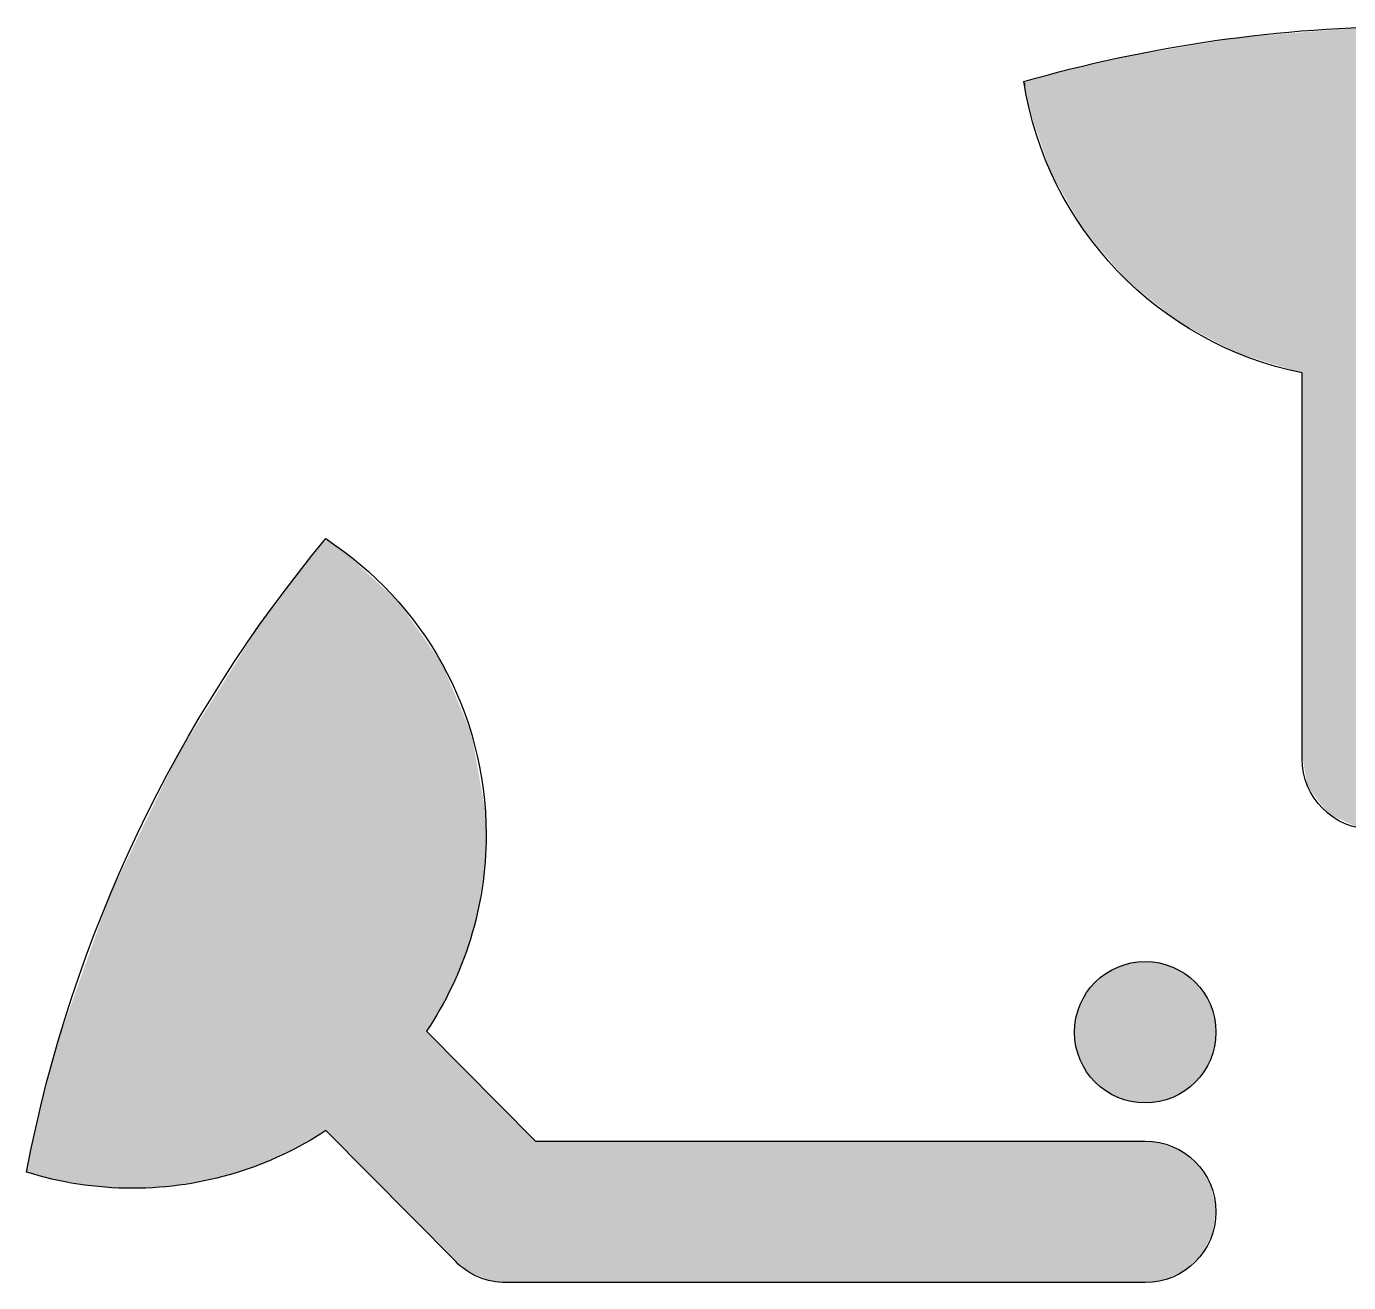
# Model space of a CAD drawing. Extents: x 128.8 to 168.5, y -124.2 to -85.8.
# Drawn here: x 129 to 147.7, y -103.54 to -85.78 of the extents above; entities that cross this region are included whole.
import ezdxf

# ---------------------------------------------------------------- set-up
doc = ezdxf.new("R2010")
doc.units = 0
doc.layers.add('LAYER_1', color=7, linetype='CONTINUOUS')

# ---------------------------------------------------------------- blocks, each defined once
blk = doc.blocks.new('*U1')
at = {"layer": 'LAYER_1', "color": 7}
for points in [[(144.436, -100.922), (144.348, -99.121), (144.436, -99.079)], [(144.528, -100.956), (144.436, -99.079), (144.528, -99.046)], [(144.436, -100.922), (144.436, -99.079), (144.528, -100.956)], [(144.623, -100.98), (144.528, -99.046), (144.623, -99.021)], [(144.528, -100.956), (144.528, -99.046), (144.623, -100.98)], [(144.723, -100.996), (144.623, -99.021), (144.723, -99.006)], [(144.623, -100.98), (144.623, -99.021), (144.723, -100.996)], [(144.825, -101.001), (144.723, -99.006), (144.825, -99.001)], [(144.723, -100.996), (144.723, -99.006), (144.825, -101.001)], [(144.825, -101.001), (144.825, -99.001), (144.927, -100.996)], [(144.927, -100.996), (144.825, -99.001), (144.927, -99.006)], [(144.927, -100.996), (144.927, -99.006), (145.027, -100.98)], [(145.027, -100.98), (144.927, -99.006), (145.027, -99.021)], [(145.027, -100.98), (145.027, -99.021), (145.122, -100.956)], [(145.122, -100.956), (145.027, -99.021), (145.122, -99.046)], [(145.122, -100.956), (145.122, -99.046), (145.214, -100.922)], [(145.214, -100.922), (145.122, -99.046), (145.214, -99.079)], [(145.214, -100.922), (145.214, -99.079), (145.302, -100.88)], [(145.302, -100.88), (145.214, -99.079), (145.302, -99.121)], [(144.118, -100.708), (144.053, -99.365), (144.118, -99.294)], [(144.189, -100.772), (144.118, -99.294), (144.189, -99.229)], [(144.118, -100.708), (144.118, -99.294), (144.189, -100.772)], [(144.266, -100.83), (144.189, -99.229), (144.266, -99.172)], [(144.189, -100.772), (144.189, -99.229), (144.266, -100.83)], [(144.348, -100.88), (144.266, -99.172), (144.348, -99.121)], [(144.266, -100.83), (144.266, -99.172), (144.348, -100.88)], [(144.348, -100.88), (144.348, -99.121), (144.436, -100.922)], [(145.302, -100.88), (145.302, -99.121), (145.384, -100.83)], [(145.384, -100.83), (145.302, -99.121), (145.384, -99.172)], [(145.384, -100.83), (145.384, -99.172), (145.461, -100.772)], [(145.461, -100.772), (145.384, -99.172), (145.461, -99.229)], [(145.461, -100.772), (145.461, -99.229), (145.532, -100.708)], [(145.532, -100.708), (145.461, -99.229), (145.532, -99.294)], [(145.532, -100.708), (145.532, -99.294), (145.597, -100.637)], [(145.597, -100.637), (145.532, -99.294), (145.597, -99.365)], [(143.996, -100.56), (143.946, -99.524), (143.996, -99.442)], [(144.053, -100.637), (143.996, -99.442), (144.053, -99.365)], [(143.996, -100.56), (143.996, -99.442), (144.053, -100.637)], [(144.053, -100.637), (144.053, -99.365), (144.118, -100.708)], [(145.597, -100.637), (145.597, -99.365), (145.654, -100.56)], [(145.654, -100.56), (145.597, -99.365), (145.654, -99.442)], [(145.654, -100.56), (145.654, -99.442), (145.704, -100.477)], [(145.704, -100.477), (145.654, -99.442), (145.704, -99.524)], [(143.904, -100.39), (143.87, -99.703), (143.904, -99.612)], [(143.946, -100.477), (143.904, -99.612), (143.946, -99.524)], [(143.904, -100.39), (143.904, -99.612), (143.946, -100.477)], [(143.946, -100.477), (143.946, -99.524), (143.996, -100.56)], [(145.704, -100.477), (145.704, -99.524), (145.746, -100.39)], [(145.746, -100.39), (145.704, -99.524), (145.746, -99.612)], [(145.746, -100.39), (145.746, -99.612), (145.78, -100.298)], [(145.78, -100.298), (145.746, -99.612), (145.78, -99.703)], [(143.845, -100.202), (143.83, -99.899), (143.845, -99.799)], [(143.87, -100.298), (143.845, -99.799), (143.87, -99.703)], [(143.845, -100.202), (143.845, -99.799), (143.87, -100.298)], [(143.87, -100.298), (143.87, -99.703), (143.904, -100.39)], [(145.78, -100.298), (145.78, -99.703), (145.805, -100.202)], [(145.805, -100.202), (145.78, -99.703), (145.805, -99.799)], [(145.805, -100.202), (145.805, -99.799), (145.82, -100.103)], [(145.82, -100.103), (145.805, -99.799), (145.82, -99.899)], [(143.83, -100.103), (143.825, -100.001), (143.83, -99.899)], [(143.83, -100.103), (143.83, -99.899), (143.845, -100.202)], [(145.82, -100.103), (145.82, -99.899), (145.825, -100.001)]]:
    blk.add_solid(points, dxfattribs=at)
blk = doc.blocks.new('*U4')
at = {"layer": 'LAYER_1', "color": 7}
for points in [[(147.406, -96.904), (147.121, -85.856), (147.406, -85.833)], [(147.841, -97.112), (147.406, -85.833), (147.841, -85.798)], [(147.406, -96.904), (147.406, -85.833), (147.841, -97.112)], [(147.919, -97.119), (147.841, -85.798), (147.919, -85.792)], [(147.841, -97.112), (147.841, -85.798), (147.919, -97.119)], [(148.061, -97.132), (147.919, -85.792), (148.061, -85.79)], [(147.919, -97.119), (147.919, -85.792), (148.061, -97.132)], [(148.252, -97.132), (148.061, -85.79), (148.252, -85.787)], [(148.061, -97.132), (148.061, -85.79), (148.252, -97.132)], [(148.624, -97.132), (148.252, -85.787), (148.624, -85.782)], [(148.252, -97.132), (148.252, -85.787), (148.624, -97.132)], [(148.776, -97.132), (148.624, -85.782), (148.776, -85.78)], [(148.624, -97.132), (148.624, -85.782), (148.776, -97.132)], [(148.776, -97.132), (148.776, -85.78), (149.042, -97.132)], [(149.042, -97.132), (148.776, -85.78), (149.042, -85.786)], [(149.042, -90.679), (149.042, -85.786), (149.139, -90.658)], [(149.139, -90.658), (149.042, -85.786), (149.139, -85.789)], [(149.139, -90.658), (149.139, -85.789), (149.142, -90.658)], [(149.142, -90.658), (149.139, -85.789), (149.142, -85.789)], [(149.142, -90.658), (149.142, -85.789), (149.152, -90.655)], [(149.152, -90.655), (149.142, -85.789), (149.152, -85.789)], [(149.152, -90.655), (149.152, -85.789), (149.456, -90.57)], [(149.456, -90.57), (149.152, -85.789), (149.456, -85.797)], [(149.456, -90.57), (149.456, -85.797), (149.478, -90.564)], [(149.478, -90.564), (149.456, -85.797), (149.478, -85.797)], [(149.478, -90.564), (149.478, -85.797), (149.627, -90.523)], [(149.627, -90.523), (149.478, -85.797), (149.627, -85.809)], [(149.627, -90.523), (149.627, -85.809), (149.763, -90.461)], [(149.763, -90.461), (149.627, -85.809), (149.763, -85.819)], [(149.763, -90.461), (149.763, -85.819), (149.918, -90.392)], [(149.918, -90.392), (149.763, -85.819), (149.918, -85.831)], [(149.918, -90.392), (149.918, -85.831), (150.503, -90.129)], [(150.503, -90.129), (149.918, -85.831), (150.503, -85.877)], [(146.126, -90.398), (145.295, -86.08), (146.126, -85.939)], [(146.157, -90.408), (146.126, -85.939), (146.157, -85.934)], [(146.126, -90.398), (146.126, -85.939), (146.157, -90.408)], [(147.043, -90.679), (146.157, -85.934), (147.043, -85.863)], [(146.157, -90.408), (146.157, -85.934), (147.043, -90.679)], [(147.121, -96.521), (147.043, -85.863), (147.121, -85.856)], [(147.043, -96.071), (147.043, -85.863), (147.121, -96.521)], [(147.121, -96.521), (147.121, -85.856), (147.406, -96.904)], [(150.503, -90.129), (150.503, -85.877), (150.531, -90.117)], [(150.531, -90.117), (150.503, -85.877), (150.531, -85.879)], [(150.531, -90.117), (150.531, -85.879), (150.862, -89.88)], [(150.862, -89.88), (150.531, -85.879), (150.862, -85.905)], [(150.862, -89.88), (150.862, -85.905), (151.191, -89.645)], [(151.191, -89.645), (150.862, -85.905), (151.191, -85.953)], [(151.191, -89.645), (151.191, -85.953), (151.329, -89.547)], [(151.329, -89.547), (151.191, -85.953), (151.329, -85.974)], [(151.329, -89.547), (151.329, -85.974), (151.465, -89.402)], [(151.465, -89.402), (151.329, -85.974), (151.465, -85.994)], [(151.465, -89.402), (151.465, -85.994), (151.49, -89.376)], [(151.49, -89.376), (151.465, -85.994), (151.49, -85.997)], [(151.49, -89.376), (151.49, -85.997), (151.673, -89.181)], [(151.673, -89.181), (151.49, -85.997), (151.673, -86.024)], [(151.673, -89.181), (151.673, -86.024), (151.738, -89.112)], [(151.738, -89.112), (151.673, -86.024), (151.738, -86.034)], [(144.566, -89.37), (144.442, -86.225), (144.566, -86.204)], [(145.295, -89.956), (144.566, -86.204), (145.295, -86.08)], [(144.566, -89.37), (144.566, -86.204), (145.295, -89.956)], [(145.295, -89.956), (145.295, -86.08), (146.126, -90.398)], [(151.738, -89.112), (151.738, -86.034), (151.896, -88.944)], [(151.896, -88.944), (151.738, -86.034), (151.896, -86.057)], [(151.896, -88.944), (151.896, -86.057), (151.999, -88.835)], [(151.999, -88.835), (151.896, -86.057), (151.999, -86.072)], [(151.999, -88.835), (151.999, -86.072), (152.056, -88.745)], [(152.056, -88.745), (151.999, -86.072), (152.056, -86.081)], [(152.056, -88.745), (152.056, -86.081), (152.148, -88.598)], [(152.148, -88.598), (152.056, -86.081), (152.148, -86.094)], [(152.148, -88.598), (152.148, -86.094), (152.218, -88.485)], [(152.218, -88.485), (152.148, -86.094), (152.218, -86.105)], [(152.218, -88.485), (152.218, -86.105), (152.293, -88.367)], [(152.293, -88.367), (152.218, -86.105), (152.293, -86.12)], [(152.293, -88.367), (152.293, -86.12), (152.394, -88.206)], [(152.394, -88.206), (152.293, -86.12), (152.394, -86.14)], [(152.394, -88.206), (152.394, -86.14), (152.419, -88.165)], [(152.419, -88.165), (152.394, -86.14), (152.419, -86.145)], [(152.419, -88.165), (152.419, -86.145), (152.445, -88.123)], [(152.445, -88.123), (152.419, -86.145), (152.445, -86.15)], [(152.445, -88.123), (152.445, -86.15), (152.445, -88.123)], [(152.445, -88.123), (152.445, -86.15), (152.445, -86.15)], [(152.445, -88.123), (152.445, -86.15), (152.445, -88.123)], [(152.445, -88.123), (152.445, -86.15), (152.445, -86.15)], [(152.445, -88.123), (152.445, -86.15), (152.445, -88.123)], [(152.445, -88.123), (152.445, -86.15), (152.445, -86.15)], [(152.445, -88.123), (152.445, -86.15), (152.445, -88.123)], [(152.445, -88.123), (152.445, -86.15), (152.445, -86.15)], [(152.445, -88.123), (152.445, -86.15), (152.446, -88.121)], [(152.446, -88.121), (152.445, -86.15), (152.446, -86.15)], [(152.446, -88.121), (152.446, -86.15), (152.495, -88.043)], [(152.495, -88.043), (152.446, -86.15), (152.495, -86.16)], [(152.495, -88.043), (152.495, -86.16), (152.521, -88.002)], [(152.521, -88.002), (152.495, -86.16), (152.521, -86.165)], [(152.521, -88.002), (152.521, -86.165), (152.57, -87.871)], [(152.57, -87.871), (152.521, -86.165), (152.57, -86.175)], [(152.57, -87.871), (152.57, -86.175), (152.619, -87.743)], [(152.619, -87.743), (152.57, -86.175), (152.619, -86.185)], [(152.619, -87.743), (152.619, -86.185), (152.635, -87.7)], [(152.635, -87.7), (152.619, -86.185), (152.635, -86.188)], [(152.635, -87.7), (152.635, -86.188), (152.873, -87.07)], [(152.873, -87.07), (152.635, -86.188), (152.873, -86.235)], [(143.959, -88.66), (143.603, -86.424), (143.959, -86.339)], [(144.442, -89.225), (143.959, -86.339), (144.442, -86.225)], [(143.959, -88.66), (143.959, -86.339), (144.442, -89.225)], [(144.442, -89.225), (144.442, -86.225), (144.566, -89.37)], [(152.873, -87.07), (152.873, -86.235), (152.885, -87.012)], [(152.885, -87.012), (152.873, -86.235), (152.885, -86.238)], [(152.885, -87.012), (152.885, -86.238), (152.885, -87.011)], [(152.885, -87.011), (152.885, -86.238), (152.885, -86.238)], [(152.885, -87.011), (152.885, -86.238), (152.968, -86.622)], [(152.968, -86.622), (152.885, -86.238), (152.968, -86.256)], [(152.968, -86.622), (152.968, -86.256), (152.978, -86.573)], [(152.978, -86.573), (152.968, -86.256), (152.978, -86.27)], [(152.978, -86.573), (152.978, -86.27), (153.012, -86.318)], [(143.131, -86.704), (143.111, -86.584), (143.131, -86.571)], [(143.182, -86.941), (143.131, -86.571), (143.182, -86.54)], [(143.131, -86.704), (143.131, -86.571), (143.182, -86.941)], [(143.189, -86.962), (143.182, -86.54), (143.189, -86.536)], [(143.182, -86.941), (143.182, -86.54), (143.189, -86.962)], [(143.491, -87.844), (143.189, -86.536), (143.491, -86.454)], [(143.189, -86.962), (143.189, -86.536), (143.491, -87.844)], [(143.603, -88.04), (143.491, -86.454), (143.603, -86.424)], [(143.491, -87.844), (143.491, -86.454), (143.603, -88.04)], [(143.603, -88.04), (143.603, -86.424), (143.959, -88.66)], [(149.042, -97.132), (149.042, -95.132), (149.139, -97.132)], [(149.139, -97.132), (149.042, -95.132), (149.139, -95.132)], [(149.139, -97.132), (149.139, -95.132), (149.142, -97.132)], [(149.142, -97.132), (149.139, -95.132), (149.142, -95.132)], [(149.142, -97.132), (149.142, -95.132), (149.152, -97.132)], [(149.152, -97.132), (149.142, -95.132), (149.152, -95.132)], [(149.152, -97.132), (149.152, -95.132), (149.456, -97.132)], [(149.456, -97.132), (149.152, -95.132), (149.456, -95.132)], [(149.456, -97.132), (149.456, -95.132), (149.478, -97.132)], [(149.478, -97.132), (149.456, -95.132), (149.478, -95.132)], [(149.478, -97.132), (149.478, -95.132), (149.627, -97.132)], [(149.627, -97.132), (149.478, -95.132), (149.627, -95.132)], [(149.627, -97.132), (149.627, -95.132), (149.763, -97.132)], [(149.763, -97.132), (149.627, -95.132), (149.763, -95.132)], [(149.763, -97.132), (149.763, -95.132), (149.918, -97.132)], [(149.918, -97.132), (149.763, -95.132), (149.918, -95.132)], [(149.918, -97.132), (149.918, -95.132), (150.503, -97.132)], [(150.503, -97.132), (149.918, -95.132), (150.503, -95.132)], [(150.503, -97.132), (150.503, -95.132), (150.531, -97.132)], [(150.531, -97.132), (150.503, -95.132), (150.531, -95.132)], [(150.531, -97.132), (150.531, -95.132), (150.862, -97.132)], [(150.862, -97.132), (150.531, -95.132), (150.862, -95.132)], [(150.862, -97.132), (150.862, -95.132), (151.191, -97.132)], [(151.191, -97.132), (150.862, -95.132), (151.191, -95.132)], [(151.191, -97.132), (151.191, -95.132), (151.329, -97.132)], [(151.329, -97.132), (151.191, -95.132), (151.329, -95.132)], [(151.329, -97.132), (151.329, -95.132), (151.465, -97.132)], [(151.465, -97.132), (151.329, -95.132), (151.465, -95.132)], [(151.465, -97.132), (151.465, -95.132), (151.49, -97.132)], [(151.49, -97.132), (151.465, -95.132), (151.49, -95.132)], [(151.49, -97.132), (151.49, -95.132), (151.673, -97.132)], [(151.673, -97.132), (151.49, -95.132), (151.673, -95.132)], [(151.673, -97.132), (151.673, -95.132), (151.738, -97.132)], [(151.738, -97.132), (151.673, -95.132), (151.738, -95.132)], [(151.738, -97.132), (151.738, -95.132), (151.896, -97.132)], [(151.896, -97.132), (151.738, -95.132), (151.896, -95.132)], [(151.896, -97.132), (151.896, -95.132), (151.999, -97.132)], [(151.999, -97.132), (151.896, -95.132), (151.999, -95.132)], [(151.999, -97.132), (151.999, -95.132), (152.056, -97.132)], [(152.056, -97.132), (151.999, -95.132), (152.056, -95.132)], [(152.056, -97.132), (152.056, -95.132), (152.148, -97.132)], [(152.148, -97.132), (152.056, -95.132), (152.148, -95.132)], [(152.148, -97.132), (152.148, -95.132), (152.218, -97.132)], [(152.218, -97.132), (152.148, -95.132), (152.218, -95.132)], [(152.218, -97.132), (152.218, -95.132), (152.293, -97.132)], [(152.293, -97.132), (152.218, -95.132), (152.293, -95.132)], [(152.293, -97.132), (152.293, -95.132), (152.394, -97.132)], [(152.394, -97.132), (152.293, -95.132), (152.394, -95.132)], [(152.394, -97.132), (152.394, -95.132), (152.419, -97.132)], [(152.419, -97.132), (152.394, -95.132), (152.419, -95.132)], [(152.419, -97.132), (152.419, -95.132), (152.445, -97.132)], [(152.445, -97.132), (152.419, -95.132), (152.445, -95.132)], [(152.445, -97.132), (152.445, -95.132), (152.445, -97.132)], [(152.445, -97.132), (152.445, -95.132), (152.445, -95.132)], [(152.445, -97.132), (152.445, -95.132), (152.445, -97.132)], [(152.445, -97.132), (152.445, -95.132), (152.445, -95.132)], [(152.445, -97.132), (152.445, -95.132), (152.445, -97.132)], [(152.445, -97.132), (152.445, -95.132), (152.445, -95.132)], [(152.445, -97.132), (152.445, -95.132), (152.445, -97.132)], [(152.445, -97.132), (152.445, -95.132), (152.445, -95.132)], [(152.445, -97.132), (152.445, -95.132), (152.446, -97.132)], [(152.446, -97.132), (152.445, -95.132), (152.446, -95.132)], [(152.446, -97.132), (152.446, -95.132), (152.495, -97.132)], [(152.495, -97.132), (152.446, -95.132), (152.495, -95.132)], [(152.495, -97.132), (152.495, -95.132), (152.521, -97.132)], [(152.521, -97.132), (152.495, -95.132), (152.521, -95.132)], [(152.521, -97.132), (152.521, -95.132), (152.57, -97.132)], [(152.57, -97.132), (152.521, -95.132), (152.57, -95.132)], [(152.57, -97.132), (152.57, -95.132), (152.619, -97.132)], [(152.619, -97.132), (152.57, -95.132), (152.619, -95.132)], [(152.619, -97.132), (152.619, -95.132), (152.635, -97.132)], [(152.635, -97.132), (152.619, -95.132), (152.635, -95.132)], [(152.635, -97.132), (152.635, -95.132), (152.873, -97.132)], [(152.873, -97.132), (152.635, -95.132), (152.873, -95.132)], [(152.873, -97.132), (152.873, -95.132), (152.885, -97.132)], [(152.885, -97.132), (152.873, -95.132), (152.885, -95.132)], [(152.885, -97.132), (152.885, -95.132), (152.885, -97.132)], [(152.885, -97.132), (152.885, -95.132), (152.885, -95.132)], [(152.885, -97.132), (152.885, -95.132), (152.968, -97.132)], [(152.968, -97.132), (152.885, -95.132), (152.968, -95.132)], [(152.968, -97.132), (152.968, -95.132), (152.978, -97.132)], [(152.978, -97.132), (152.968, -95.132), (152.978, -95.132)], [(152.978, -97.132), (152.978, -95.132), (153.012, -97.132)], [(153.012, -97.132), (152.978, -95.132), (153.012, -95.132)], [(153.012, -97.132), (153.012, -95.132), (153.116, -97.132)], [(153.116, -97.132), (153.012, -95.132), (153.116, -95.132)], [(153.116, -97.132), (153.116, -95.132), (153.243, -97.132)], [(153.243, -97.132), (153.116, -95.132), (153.243, -95.132)], [(153.243, -97.132), (153.243, -95.132), (153.347, -97.132)], [(153.347, -97.132), (153.243, -95.132), (153.347, -95.132)], [(153.347, -97.132), (153.347, -95.132), (153.741, -97.132)], [(153.741, -97.132), (153.347, -95.132), (153.741, -95.132)], [(153.741, -97.132), (153.741, -95.132), (153.758, -97.132)], [(153.758, -97.132), (153.741, -95.132), (153.758, -95.132)], [(153.758, -97.132), (153.758, -95.132), (154.004, -97.132)], [(154.004, -97.132), (153.758, -95.132), (154.004, -95.132)], [(154.004, -97.132), (154.004, -95.132), (154.107, -97.132)], [(154.107, -97.132), (154.004, -95.132), (154.107, -95.132)], [(154.107, -97.132), (154.107, -95.132), (154.13, -97.132)], [(154.13, -97.132), (154.107, -95.132), (154.13, -95.132)], [(154.13, -97.132), (154.13, -95.132), (154.318, -97.132)], [(154.318, -97.132), (154.13, -95.132), (154.318, -95.132)], [(154.318, -97.132), (154.318, -95.132), (154.322, -97.132)], [(154.322, -97.132), (154.318, -95.132), (154.322, -95.132)], [(154.322, -97.132), (154.322, -95.132), (154.34, -97.16)], [(154.34, -97.16), (154.322, -95.132), (154.34, -95.132)], [(154.34, -103.541), (154.34, -95.132), (154.424, -103.541)], [(154.424, -103.541), (154.34, -95.132), (154.424, -95.132)], [(154.424, -103.541), (154.424, -95.132), (154.568, -103.541)], [(154.568, -103.541), (154.424, -95.132), (154.568, -95.132)], [(154.568, -103.541), (154.568, -95.132), (154.985, -103.541)], [(154.985, -103.541), (154.568, -95.132), (154.985, -95.132)], [(154.985, -103.541), (154.985, -95.132), (155.001, -103.541)], [(155.001, -103.541), (154.985, -95.132), (155.001, -95.132)], [(155.001, -103.541), (155.001, -95.132), (155.184, -103.541)], [(155.184, -103.541), (155.001, -95.132), (155.184, -95.132)], [(155.184, -103.541), (155.184, -95.132), (155.269, -103.541)], [(155.269, -103.541), (155.184, -95.132), (155.269, -95.132)], [(155.269, -103.541), (155.269, -95.132), (155.307, -103.541)], [(155.307, -103.541), (155.269, -95.132), (155.307, -95.139)], [(155.307, -103.541), (155.307, -95.139), (155.492, -103.529)], [(155.492, -103.529), (155.307, -95.139), (155.492, -95.17)], [(155.492, -103.529), (155.492, -95.17), (155.729, -103.462)], [(155.729, -103.462), (155.492, -95.17), (155.729, -95.211)], [(155.729, -103.462), (155.729, -95.211), (156.111, -103.177)], [(156.111, -103.177), (155.729, -95.211), (156.111, -95.496)], [(156.111, -103.177), (156.111, -95.496), (156.319, -102.742)], [(156.319, -102.742), (156.111, -95.496), (156.319, -95.93)], [(156.319, -102.742), (156.319, -95.93), (156.34, -102.522)], [(156.34, -102.522), (156.319, -95.93), (156.34, -96.15)], [(152.394, -103.539), (152.293, -101.552), (152.394, -101.543)], [(152.419, -103.54), (152.394, -101.543), (152.419, -101.541)], [(152.394, -103.539), (152.394, -101.543), (152.419, -103.54)], [(152.419, -103.54), (152.419, -101.541), (152.445, -103.541)], [(152.445, -103.541), (152.419, -101.541), (152.445, -101.541)], [(152.445, -103.541), (152.445, -101.541), (152.445, -103.541)], [(152.445, -103.541), (152.445, -101.541), (152.445, -101.541)], [(152.445, -103.541), (152.445, -101.541), (152.445, -103.541)], [(152.445, -103.541), (152.445, -101.541), (152.445, -101.541)], [(152.445, -103.541), (152.445, -101.541), (152.445, -103.541)], [(152.445, -103.541), (152.445, -101.541), (152.445, -101.541)], [(152.445, -103.541), (152.445, -101.541), (152.445, -103.541)], [(152.445, -103.541), (152.445, -101.541), (152.445, -101.541)], [(152.445, -103.541), (152.445, -101.541), (152.446, -103.541)], [(152.446, -103.541), (152.445, -101.541), (152.446, -101.541)], [(152.446, -103.541), (152.446, -101.541), (152.495, -103.541)], [(152.495, -103.541), (152.446, -101.541), (152.495, -101.541)], [(152.495, -103.541), (152.495, -101.541), (152.521, -103.541)], [(152.521, -103.541), (152.495, -101.541), (152.521, -101.541)], [(152.521, -103.541), (152.521, -101.541), (152.57, -103.541)], [(152.57, -103.541), (152.521, -101.541), (152.57, -101.541)], [(152.57, -103.541), (152.57, -101.541), (152.619, -103.541)], [(152.619, -103.541), (152.57, -101.541), (152.619, -101.541)], [(152.619, -103.541), (152.619, -101.541), (152.635, -103.541)], [(152.635, -103.541), (152.619, -101.541), (152.635, -101.541)], [(152.635, -103.541), (152.635, -101.541), (152.873, -103.541)], [(152.873, -103.541), (152.635, -101.541), (152.873, -101.541)], [(152.873, -103.541), (152.873, -101.541), (152.885, -103.541)], [(152.885, -103.541), (152.873, -101.541), (152.885, -101.541)], [(152.885, -103.541), (152.885, -101.541), (152.885, -103.541)], [(152.885, -103.541), (152.885, -101.541), (152.885, -101.541)], [(152.885, -103.541), (152.885, -101.541), (152.968, -103.541)], [(152.968, -103.541), (152.885, -101.541), (152.968, -101.541)], [(152.968, -103.541), (152.968, -101.541), (152.978, -103.541)], [(152.978, -103.541), (152.968, -101.541), (152.978, -101.541)], [(152.978, -103.541), (152.978, -101.541), (153.012, -103.541)], [(153.012, -103.541), (152.978, -101.541), (153.012, -101.541)], [(153.012, -103.541), (153.012, -101.541), (153.116, -103.541)], [(153.116, -103.541), (153.012, -101.541), (153.116, -101.541)], [(153.116, -103.541), (153.116, -101.541), (153.243, -103.541)], [(153.243, -103.541), (153.116, -101.541), (153.243, -101.541)], [(153.243, -103.541), (153.243, -101.541), (153.347, -103.541)], [(153.347, -103.541), (153.243, -101.541), (153.347, -101.541)], [(153.347, -103.541), (153.347, -101.541), (153.741, -103.541)], [(153.741, -103.541), (153.347, -101.541), (153.741, -101.541)], [(153.741, -103.541), (153.741, -101.541), (153.758, -103.541)], [(153.758, -103.541), (153.741, -101.541), (153.758, -101.541)], [(153.758, -103.541), (153.758, -101.541), (154.004, -103.541)], [(154.004, -103.541), (153.758, -101.541), (154.004, -101.541)], [(154.004, -103.541), (154.004, -101.541), (154.107, -103.541)], [(154.107, -103.541), (154.004, -101.541), (154.107, -101.541)], [(154.107, -103.541), (154.107, -101.541), (154.13, -103.541)], [(154.13, -103.541), (154.107, -101.541), (154.13, -101.541)], [(154.13, -103.541), (154.13, -101.541), (154.318, -103.541)], [(154.318, -103.541), (154.13, -101.541), (154.318, -101.541)], [(154.322, -103.541), (154.318, -101.541), (154.322, -101.54)], [(154.318, -103.541), (154.318, -101.541), (154.322, -103.541)], [(154.34, -103.541), (154.322, -101.54), (154.34, -101.538)], [(154.322, -103.541), (154.322, -101.54), (154.34, -103.541)], [(151.999, -103.406), (151.896, -101.738), (151.999, -101.662)], [(152.056, -103.44), (151.999, -101.662), (152.056, -101.619)], [(151.999, -103.406), (151.999, -101.662), (152.056, -103.44)], [(152.148, -103.496), (152.056, -101.619), (152.148, -101.593)], [(152.056, -103.44), (152.056, -101.619), (152.148, -103.496)], [(152.218, -103.508), (152.148, -101.593), (152.218, -101.573)], [(152.148, -103.496), (152.148, -101.593), (152.218, -103.508)], [(152.293, -103.522), (152.218, -101.573), (152.293, -101.552)], [(152.218, -103.508), (152.218, -101.573), (152.293, -103.522)], [(152.293, -103.522), (152.293, -101.552), (152.394, -103.539)], [(151.673, -103.141), (151.49, -102.288), (151.673, -101.905)], [(151.738, -103.248), (151.673, -101.905), (151.738, -101.857)], [(151.673, -103.141), (151.673, -101.905), (151.738, -103.248)], [(151.896, -103.344), (151.738, -101.857), (151.896, -101.738)], [(151.738, -103.248), (151.738, -101.857), (151.896, -103.344)], [(151.896, -103.344), (151.896, -101.738), (151.999, -103.406)], [(151.49, -102.838), (151.465, -102.339), (151.49, -102.288)], [(151.49, -102.838), (151.49, -102.288), (151.673, -103.141)]]:
    blk.add_solid(points, dxfattribs=at)
blk = doc.blocks.new('*U5')
at = {"layer": 'LAYER_1', "color": 7}
for points in [[(133.196, -101.415), (133.11, -93.171), (133.196, -93.067)], [(133.237, -101.391), (133.196, -93.067), (133.237, -93.052)], [(133.196, -101.415), (133.196, -93.067), (133.237, -101.391)], [(133.265, -101.418), (133.237, -93.052), (133.265, -93.043)], [(133.237, -101.391), (133.237, -93.052), (133.265, -101.418)], [(133.265, -101.418), (133.265, -93.043), (133.298, -101.453)], [(133.298, -101.453), (133.265, -93.043), (133.298, -93.067)], [(133.298, -101.453), (133.298, -93.067), (133.462, -101.618)], [(133.462, -101.618), (133.298, -93.067), (133.462, -93.182)], [(133.11, -101.464), (132.941, -93.382), (133.11, -93.171)], [(133.11, -101.464), (133.11, -93.171), (133.196, -101.415)], [(133.462, -101.618), (133.462, -93.182), (133.483, -101.639)], [(133.483, -101.639), (133.462, -93.182), (133.483, -93.197)], [(133.483, -101.639), (133.483, -93.197), (133.984, -102.145)], [(133.984, -102.145), (133.483, -93.197), (133.984, -93.659)], [(132.941, -101.56), (132.7, -93.704), (132.941, -93.382)], [(132.941, -101.56), (132.941, -93.382), (133.11, -101.464)], [(133.984, -102.145), (133.984, -93.659), (134.266, -102.429)], [(134.266, -102.429), (133.984, -93.659), (134.266, -93.919)], [(132.7, -101.697), (132.294, -94.248), (132.7, -93.704)], [(132.7, -101.697), (132.7, -93.704), (132.941, -101.56)], [(134.266, -102.429), (134.266, -93.919), (134.571, -102.738)], [(134.571, -102.738), (134.266, -93.919), (134.571, -94.354)], [(132.294, -101.867), (132.125, -94.517), (132.294, -94.248)], [(132.294, -101.867), (132.294, -94.248), (132.7, -101.697)], [(134.571, -102.738), (134.571, -94.354), (134.664, -102.832)], [(134.664, -102.832), (134.571, -94.354), (134.664, -94.486)], [(132.125, -101.937), (131.516, -95.487), (132.125, -94.517)], [(132.125, -101.937), (132.125, -94.517), (132.294, -101.867)], [(134.664, -99.99), (134.664, -94.486), (134.697, -99.929)], [(134.697, -99.929), (134.664, -94.486), (134.697, -94.532)], [(134.697, -99.929), (134.697, -94.532), (134.743, -99.856)], [(134.743, -99.856), (134.697, -94.532), (134.743, -94.597)], [(134.743, -99.856), (134.743, -94.597), (134.78, -99.796)], [(134.78, -99.796), (134.743, -94.597), (134.78, -94.651)], [(134.78, -99.796), (134.78, -94.651), (134.818, -99.73)], [(134.818, -99.73), (134.78, -94.651), (134.818, -94.704)], [(134.818, -99.73), (134.818, -94.704), (134.88, -99.62)], [(134.88, -99.62), (134.818, -94.704), (134.88, -94.792)], [(134.88, -99.62), (134.88, -94.792), (134.901, -99.583)], [(134.901, -99.583), (134.88, -94.792), (134.901, -94.842)], [(134.901, -99.583), (134.901, -94.842), (134.935, -99.522)], [(134.935, -99.522), (134.901, -94.842), (134.935, -94.924)], [(134.935, -99.522), (134.935, -94.924), (134.994, -99.389)], [(134.994, -99.389), (134.935, -94.924), (134.994, -95.065)], [(134.994, -99.389), (134.994, -95.065), (135.193, -98.943)], [(135.193, -98.943), (134.994, -95.065), (135.193, -95.538)], [(131.516, -102.105), (131.141, -96.083), (131.516, -95.487)], [(131.516, -102.105), (131.516, -95.487), (132.125, -101.937)], [(135.193, -98.943), (135.193, -95.538), (135.267, -98.694)], [(135.267, -98.694), (135.193, -95.538), (135.267, -95.716)], [(135.267, -98.694), (135.267, -95.716), (135.298, -98.591)], [(135.298, -98.591), (135.267, -95.716), (135.298, -95.789)], [(135.298, -98.591), (135.298, -95.789), (135.376, -98.329)], [(135.376, -98.329), (135.298, -95.789), (135.376, -96.229)], [(131.141, -102.157), (130.878, -96.625), (131.141, -96.083)], [(131.141, -102.157), (131.141, -96.083), (131.516, -102.105)], [(135.376, -98.329), (135.376, -96.229), (135.48, -97.684)], [(135.48, -97.684), (135.376, -96.229), (135.48, -96.815)], [(130.878, -102.194), (130.55, -97.301), (130.878, -96.625)], [(130.878, -102.194), (130.878, -96.625), (131.141, -102.157)], [(135.48, -97.684), (135.48, -96.815), (135.492, -97.49)], [(135.492, -97.49), (135.48, -96.815), (135.492, -96.882)], [(135.492, -97.49), (135.492, -96.882), (135.5, -97.352)], [(135.5, -97.352), (135.492, -96.882), (135.5, -97.115)], [(135.5, -97.352), (135.5, -97.115), (135.502, -97.167)], [(130.55, -102.208), (130.356, -97.701), (130.55, -97.301)], [(130.55, -102.208), (130.55, -97.301), (130.878, -102.194)], [(130.356, -102.206), (130.189, -98.046), (130.356, -97.701)], [(130.356, -102.206), (130.356, -97.701), (130.55, -102.208)], [(130.189, -102.195), (130.018, -98.527), (130.189, -98.046)], [(130.189, -102.195), (130.189, -98.046), (130.356, -102.206)], [(130.018, -102.185), (129.451, -100.121), (130.018, -98.527)], [(130.018, -102.185), (130.018, -98.527), (130.189, -102.195)], [(134.664, -102.832), (134.664, -99.99), (134.697, -102.865)], [(134.697, -102.865), (134.664, -99.99), (134.697, -100.022)], [(134.697, -102.865), (134.697, -100.022), (134.743, -102.911)], [(134.743, -102.911), (134.697, -100.022), (134.743, -100.069)], [(129.451, -102.091), (129.362, -100.46), (129.451, -100.121)], [(129.451, -102.091), (129.451, -100.121), (130.018, -102.185)], [(134.743, -102.911), (134.743, -100.069), (134.78, -102.949)], [(134.78, -102.949), (134.743, -100.069), (134.78, -100.107)], [(134.78, -102.949), (134.78, -100.107), (134.818, -102.987)], [(134.818, -102.987), (134.78, -100.107), (134.818, -100.144)], [(134.818, -102.987), (134.818, -100.144), (134.88, -103.049)], [(134.88, -103.049), (134.818, -100.144), (134.88, -100.207)], [(134.88, -103.049), (134.88, -100.207), (134.901, -103.07)], [(134.901, -103.07), (134.88, -100.207), (134.901, -100.228)], [(134.901, -103.07), (134.901, -100.228), (134.935, -103.105)], [(134.935, -103.105), (134.901, -100.228), (134.935, -100.263)], [(134.935, -103.105), (134.935, -100.263), (134.994, -103.165)], [(134.994, -103.165), (134.935, -100.263), (134.994, -100.323)], [(134.994, -103.165), (134.994, -100.323), (135.193, -103.334)], [(135.193, -103.334), (134.994, -100.323), (135.193, -100.523)], [(129.362, -102.077), (129.167, -101.196), (129.362, -100.46)], [(129.362, -102.077), (129.362, -100.46), (129.451, -102.091)], [(135.193, -103.334), (135.193, -100.523), (135.267, -103.397)], [(135.267, -103.397), (135.193, -100.523), (135.267, -100.598)], [(135.267, -103.397), (135.267, -100.598), (135.298, -103.409)], [(135.298, -103.409), (135.267, -100.598), (135.298, -100.629)], [(135.298, -103.409), (135.298, -100.629), (135.376, -103.44)], [(135.376, -103.44), (135.298, -100.629), (135.376, -100.708)], [(135.376, -103.44), (135.376, -100.708), (135.48, -103.48)], [(135.48, -103.48), (135.376, -100.708), (135.48, -100.813)], [(135.48, -103.48), (135.48, -100.813), (135.492, -103.485)], [(135.492, -103.485), (135.48, -100.813), (135.492, -100.825)], [(135.492, -103.485), (135.492, -100.825), (135.5, -103.488)], [(135.5, -103.488), (135.492, -100.825), (135.5, -100.834)], [(135.5, -103.488), (135.5, -100.834), (135.502, -103.489)], [(135.502, -103.489), (135.5, -100.834), (135.502, -100.836)], [(135.502, -103.489), (135.502, -100.836), (135.586, -103.521)], [(135.586, -103.521), (135.502, -100.836), (135.586, -100.921)], [(135.586, -103.521), (135.586, -100.921), (135.758, -103.54)], [(135.758, -103.54), (135.586, -100.921), (135.758, -101.095)], [(135.758, -103.54), (135.758, -101.095), (135.798, -103.541)], [(135.798, -103.541), (135.758, -101.095), (135.798, -101.135)], [(135.798, -103.541), (135.798, -101.135), (135.843, -103.541)], [(135.843, -103.541), (135.798, -101.135), (135.843, -101.18)], [(129.167, -102.024), (129.047, -101.742), (129.167, -101.196)], [(129.167, -102.024), (129.167, -101.196), (129.362, -102.077)], [(135.843, -103.541), (135.843, -101.18), (135.94, -103.541)], [(135.94, -103.541), (135.843, -101.18), (135.94, -101.278)], [(135.94, -103.541), (135.94, -101.278), (136.036, -103.541)], [(136.036, -103.541), (135.94, -101.278), (136.036, -101.374)], [(136.036, -103.541), (136.036, -101.374), (136.162, -103.541)], [(136.162, -103.541), (136.036, -101.374), (136.162, -101.502)], [(136.162, -103.541), (136.162, -101.502), (136.207, -103.541)], [(136.207, -103.541), (136.162, -101.502), (136.207, -101.541)], [(136.207, -103.541), (136.207, -101.541), (136.22, -103.541)], [(136.22, -103.541), (136.207, -101.541), (136.22, -101.541)], [(136.22, -103.541), (136.22, -101.541), (136.322, -103.541)], [(136.322, -103.541), (136.22, -101.541), (136.322, -101.541)], [(136.322, -103.541), (136.322, -101.541), (136.571, -103.541)], [(136.571, -103.541), (136.322, -101.541), (136.571, -101.541)], [(136.571, -103.541), (136.571, -101.541), (136.618, -103.541)], [(136.618, -103.541), (136.571, -101.541), (136.618, -101.541)], [(136.618, -103.541), (136.618, -101.541), (136.936, -103.541)], [(136.936, -103.541), (136.618, -101.541), (136.936, -101.541)], [(136.936, -103.541), (136.936, -101.541), (137.118, -103.541)], [(137.118, -103.541), (136.936, -101.541), (137.118, -101.541)], [(137.118, -103.541), (137.118, -101.541), (137.399, -103.541)], [(137.399, -103.541), (137.118, -101.541), (137.399, -101.541)], [(137.399, -103.541), (137.399, -101.541), (137.701, -103.541)], [(137.701, -103.541), (137.399, -101.541), (137.701, -101.541)], [(137.701, -103.541), (137.701, -101.541), (138.557, -103.541)], [(138.557, -103.541), (137.701, -101.541), (138.557, -101.541)], [(138.557, -103.541), (138.557, -101.541), (139.048, -103.541)], [(139.048, -103.541), (138.557, -101.541), (139.048, -101.541)], [(139.048, -103.541), (139.048, -101.541), (141.316, -103.541)], [(141.316, -103.541), (139.048, -101.541), (141.316, -101.541)], [(141.316, -103.541), (141.316, -101.541), (141.964, -103.541)], [(141.964, -103.541), (141.316, -101.541), (141.964, -101.541)], [(141.964, -103.541), (141.964, -101.541), (142.648, -103.541)], [(142.648, -103.541), (141.964, -101.541), (142.648, -101.541)], [(142.648, -103.541), (142.648, -101.541), (143.242, -103.541)], [(143.242, -103.541), (142.648, -101.541), (143.242, -101.541)], [(143.242, -103.541), (143.242, -101.541), (143.25, -103.541)], [(143.25, -103.541), (143.242, -101.541), (143.25, -101.541)], [(143.25, -103.541), (143.25, -101.541), (143.766, -103.541)], [(143.766, -103.541), (143.25, -101.541), (143.766, -101.541)], [(143.766, -103.541), (143.766, -101.541), (143.788, -103.541)], [(143.788, -103.541), (143.766, -101.541), (143.788, -101.541)], [(143.788, -103.541), (143.788, -101.541), (144.204, -103.541)], [(144.204, -103.541), (143.788, -101.541), (144.204, -101.541)], [(144.204, -103.541), (144.204, -101.541), (144.232, -103.541)], [(144.232, -103.541), (144.204, -101.541), (144.232, -101.541)], [(144.232, -103.541), (144.232, -101.541), (144.537, -103.541)], [(144.537, -103.541), (144.232, -101.541), (144.537, -101.541)], [(144.537, -103.541), (144.537, -101.541), (144.564, -103.541)], [(144.564, -103.541), (144.537, -101.541), (144.564, -101.541)], [(144.564, -103.541), (144.564, -101.541), (144.749, -103.541)], [(144.749, -103.541), (144.564, -101.541), (144.749, -101.541)], [(144.749, -103.541), (144.749, -101.541), (144.767, -103.541)], [(144.767, -103.541), (144.749, -101.541), (144.767, -101.541)], [(144.767, -103.541), (144.767, -101.541), (144.824, -103.541)], [(144.824, -103.541), (144.767, -101.541), (144.824, -101.541)], [(144.824, -103.541), (144.824, -101.541), (144.825, -103.541)], [(144.825, -103.541), (144.824, -101.541), (144.825, -101.541)], [(144.825, -103.541), (144.825, -101.541), (144.825, -103.541)], [(144.825, -103.541), (144.825, -101.541), (144.825, -101.541)], [(144.825, -103.541), (144.825, -101.541), (144.825, -103.541)], [(144.825, -103.541), (144.825, -101.541), (144.825, -101.541)], [(144.825, -103.541), (144.825, -101.541), (144.825, -103.541)], [(144.825, -103.541), (144.825, -101.541), (144.825, -101.541)], [(144.825, -103.541), (144.825, -101.541), (144.825, -103.541)], [(144.825, -103.541), (144.825, -101.541), (144.825, -101.541)], [(144.825, -103.541), (144.825, -101.541), (144.825, -103.541)], [(144.825, -103.541), (144.825, -101.541), (144.825, -101.541)], [(144.825, -103.541), (144.825, -101.541), (144.825, -103.541)], [(144.825, -103.541), (144.825, -101.541), (144.825, -101.541)], [(144.825, -103.541), (144.825, -101.541), (144.902, -103.538)], [(144.902, -103.538), (144.825, -101.541), (144.902, -101.547)], [(144.902, -103.538), (144.902, -101.547), (144.977, -103.525)], [(144.977, -103.525), (144.902, -101.547), (144.977, -101.552)], [(144.977, -103.525), (144.977, -101.552), (145.075, -103.509)], [(145.075, -103.509), (144.977, -101.552), (145.075, -101.585)], [(145.075, -103.509), (145.075, -101.585), (145.302, -103.407)], [(145.302, -103.407), (145.075, -101.585), (145.302, -101.661)], [(145.302, -103.407), (145.302, -101.661), (145.384, -103.37)], [(145.384, -103.37), (145.302, -101.661), (145.384, -101.726)], [(145.384, -103.37), (145.384, -101.726), (145.565, -103.197)], [(145.565, -103.197), (145.384, -101.726), (145.565, -101.868)], [(129.045, -101.991), (129.006, -101.979), (129.045, -101.755)], [(129.047, -101.992), (129.045, -101.755), (129.047, -101.742)], [(129.045, -101.991), (129.045, -101.755), (129.047, -101.992)], [(129.047, -101.992), (129.047, -101.742), (129.167, -102.024)], [(145.565, -103.197), (145.565, -101.868), (145.626, -103.139)], [(145.626, -103.139), (145.565, -101.868), (145.626, -101.964)], [(145.626, -103.139), (145.626, -101.964), (145.746, -102.904)], [(145.746, -102.904), (145.626, -101.964), (145.746, -102.152)], [(145.746, -102.904), (145.746, -102.152), (145.78, -102.838)], [(145.78, -102.838), (145.746, -102.152), (145.78, -102.299)], [(145.78, -102.838), (145.78, -102.299), (145.824, -102.489)]]:
    blk.add_solid(points, dxfattribs=at)

msp = doc.modelspace()

# ---------------------------------------------------------------- linework, layer by layer
at = {"layer": 'LAYER_1'}
for points, knots in [([(147.043, -90.679), (147.043, -90.679), (147.043, -96.132), (147.043, -96.132), (147.043, -96.684), (147.49, -97.132), (148.042, -97.132), (148.042, -97.132), (154.34, -97.132), (154.34, -97.132), (154.34, -97.132), (154.34, -101.541), (154.34, -101.541), (154.34, -101.541), (152.446, -101.541), (152.446, -101.541), (152.446, -101.541), (152.445, -101.541), (152.445, -101.541), (151.893, -101.541), (151.445, -101.989), (151.445, -102.541), (151.445, -103.093), (151.893, -103.541), (152.445, -103.541), (152.445, -103.541), (152.445, -103.541), (152.445, -103.541), (152.445, -103.541), (152.445, -103.541), (152.445, -103.541), (152.445, -103.541), (155.34, -103.541), (155.34, -103.541), (155.892, -103.541), (156.34, -103.093), (156.34, -102.541), (156.34, -102.541), (156.34, -96.132), (156.34, -96.132), (156.34, -95.58), (155.892, -95.132), (155.34, -95.132), (155.34, -95.132), (149.042, -95.132), (149.042, -95.132), (149.042, -95.132), (149.042, -90.679), (149.042, -90.679), (151.169, -90.247), (152.805, -88.465), (153.017, -86.267), (151.606, -85.951), (150.141, -85.779), (148.635, -85.779), (146.716, -85.779), (144.863, -86.055), (143.107, -86.559), (143.43, -88.622), (145.011, -90.266), (147.043, -90.679)], [0, 0, 0, 0, 1, 1, 1, 2, 2, 2, 3, 3, 3, 4, 4, 4, 5, 5, 5, 6, 6, 6, 7, 7, 7, 8, 8, 8, 9, 9, 9, 10, 10, 10, 11, 11, 11, 12, 12, 12, 13, 13, 13, 14, 14, 14, 15, 15, 15, 16, 16, 16, 17, 17, 17, 18, 18, 18, 19, 19, 19, 20, 20, 20, 20]), ([(133.237, -101.391), (133.237, -101.391), (135.073, -103.245), (135.073, -103.245), (135.261, -103.434), (135.516, -103.541), (135.783, -103.541), (135.783, -103.541), (144.825, -103.541), (144.825, -103.541), (144.825, -103.541), (144.825, -103.541), (144.825, -103.541), (145.377, -103.541), (145.825, -103.093), (145.825, -102.541), (145.825, -101.989), (145.377, -101.541), (144.825, -101.541), (144.825, -101.541), (144.824, -101.541), (144.824, -101.541), (144.824, -101.541), (136.2, -101.541), (136.2, -101.541), (136.2, -101.541), (134.66, -99.985), (134.66, -99.985), (135.192, -99.191), (135.503, -98.236), (135.503, -97.208), (135.503, -95.455), (134.598, -93.915), (133.233, -93.022), (131.132, -95.556), (129.647, -98.618), (129, -101.978), (129.475, -102.127), (129.979, -102.208), (130.503, -102.208), (131.513, -102.208), (132.451, -101.906), (133.237, -101.391)], [0, 0, 0, 0, 1, 1, 1, 2, 2, 2, 3, 3, 3, 4, 4, 4, 5, 5, 5, 6, 6, 6, 7, 7, 7, 8, 8, 8, 9, 9, 9, 10, 10, 10, 11, 11, 11, 12, 12, 12, 13, 13, 13, 14, 14, 14, 14]), ([(144.825, -99.001), (144.273, -99.001), (143.825, -99.448), (143.825, -100.001), (143.825, -100.553), (144.273, -101.001), (144.825, -101.001), (145.377, -101.001), (145.825, -100.553), (145.825, -100.001), (145.825, -99.448), (145.377, -99.001), (144.825, -99.001)], [0, 0, 0, 0, 1, 1, 1, 2, 2, 2, 3, 3, 3, 4, 4, 4, 4])]:
    msp.add_open_spline(points, degree=3, knots=knots, dxfattribs=at)

# ---------------------------------------------------------------- block references
at = {"layer": 'LAYER_1', "color": 7}
for name in ['*U4', '*U5', '*U1']:
    msp.add_blockref(name, (0, 0), dxfattribs=at)

doc.saveas('drawing.dxf')
